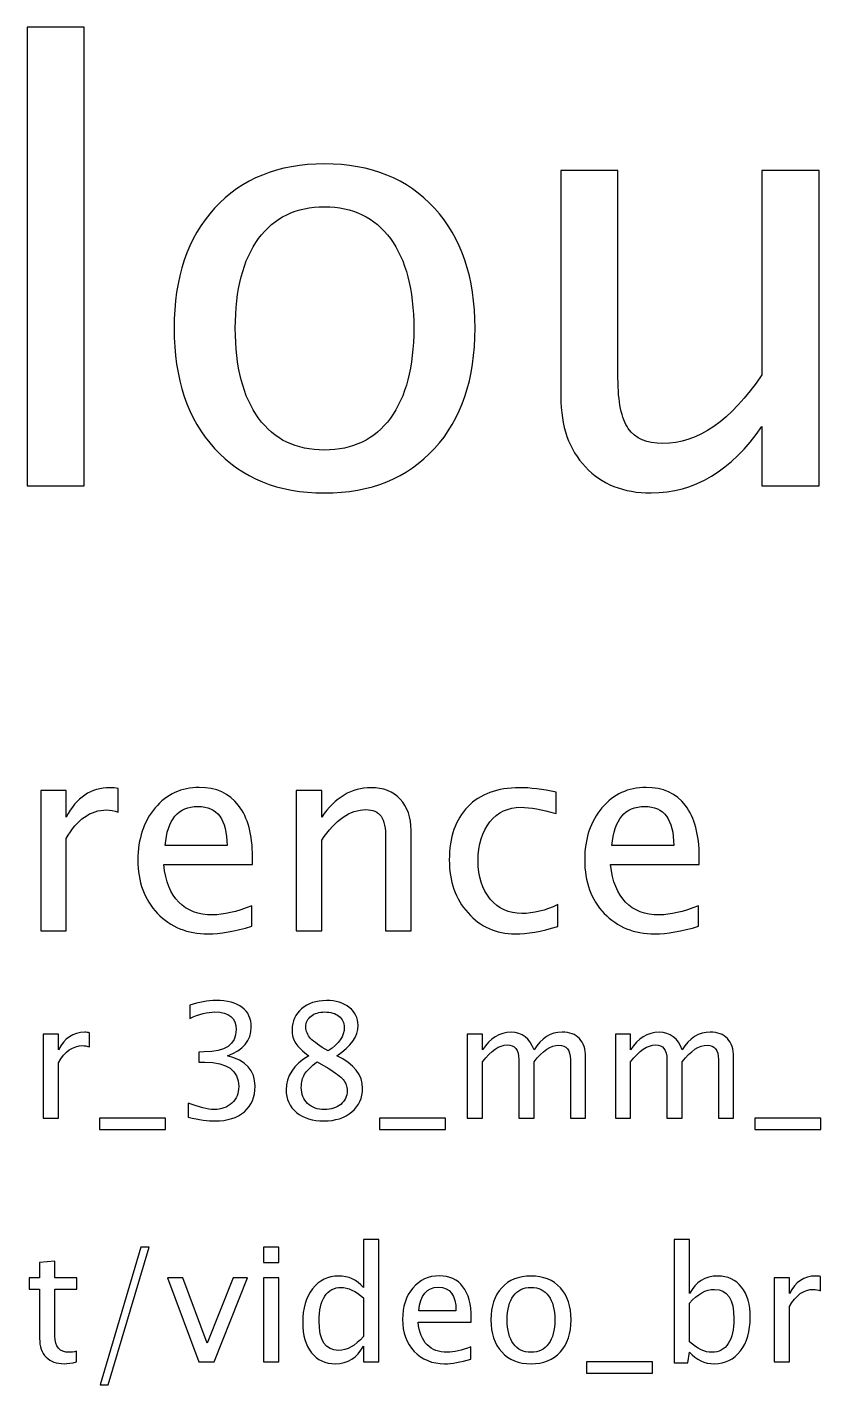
# Model space of a CAD drawing. Header units: centimetres. Extents: x -73 to 73, y -61 to 74.
# Drawn here: x -31.94 to -25.59, y 63.53 to 74.4 of the extents above; entities that cross this region are included whole.
import ezdxf

# ---------------------------------------------------------------- set-up
doc = ezdxf.new("R2010")
doc.units = ezdxf.units.CM
doc.header["$MEASUREMENT"] = 0
doc.layers.add('Layer 1', color=7, linetype='Continuous')

msp = doc.modelspace()

# ---------------------------------------------------------------- linework, layer by layer
at = {"layer": 'Layer 1'}
for points, knots in [([(-31.94373, 70.73294), (-31.94373, 70.73294), (-31.94373, 74.40483), (-31.94373, 74.40483), (-31.94373, 74.40483), (-31.94373, 74.40483), (-31.48653, 74.40483), (-31.48653, 74.40483), (-31.48653, 74.40483), (-31.48653, 74.40483), (-31.48653, 70.73294), (-31.48653, 70.73294), (-31.48653, 70.73294), (-31.48653, 70.73294), (-31.94373, 70.73294), (-31.94373, 70.73294)], [0, 0, 0, 0, 0.2, 0.2, 0.2, 0.2, 0.4, 0.4, 0.4, 0.4, 0.6, 0.6, 0.6, 0.6, 1, 1, 1, 1]), ([(-29.56248, 70.67579), (-29.93316, 70.67579), (-30.22685, 70.79406), (-30.44275, 71.0306), (-30.44275, 71.0306), (-30.65944, 71.26713), (-30.76739, 71.5886), (-30.76739, 71.99421), (-30.76739, 71.99421), (-30.76739, 72.39902), (-30.65944, 72.7197), (-30.44275, 72.95544), (-30.44275, 72.95544), (-30.22685, 73.19118), (-29.93316, 73.30945), (-29.56248, 73.30945), (-29.56248, 73.30945), (-29.1918, 73.30945), (-28.89811, 73.19118), (-28.68221, 72.95544), (-28.68221, 72.95544), (-28.46552, 72.7197), (-28.35757, 72.39902), (-28.35757, 71.99421), (-28.35757, 71.99421), (-28.35757, 71.5886), (-28.46552, 71.26713), (-28.68221, 71.0306), (-28.68221, 71.0306), (-28.89811, 70.79406), (-29.1918, 70.67579), (-29.56248, 70.67579)], [0, 0, 0, 0, 0.11111111, 0.11111111, 0.11111111, 0.11111111, 0.22222222, 0.22222222, 0.22222222, 0.22222222, 0.33333333, 0.33333333, 0.33333333, 0.33333333, 0.44444444, 0.44444444, 0.44444444, 0.44444444, 0.55555556, 0.55555556, 0.55555556, 0.55555556, 0.66666667, 0.66666667, 0.66666667, 0.66666667, 0.77777778, 0.77777778, 0.77777778, 0.77777778, 1, 1, 1, 1]), ([(-26.06046, 70.73294), (-26.06046, 70.73294), (-26.06046, 71.2076), (-26.06046, 71.2076), (-26.06046, 71.2076), (-26.30414, 70.8528), (-26.60021, 70.67579), (-26.94787, 70.67579), (-26.94787, 70.67579), (-27.16853, 70.67579), (-27.34395, 70.74485), (-27.47413, 70.88375), (-27.47413, 70.88375), (-27.6051, 71.02266), (-27.67018, 71.20919), (-27.67018, 71.44493), (-27.67018, 71.44493), (-27.67018, 71.44493), (-27.67018, 73.25707), (-27.67018, 73.25707), (-27.67018, 73.25707), (-27.67018, 73.25707), (-27.21298, 73.25707), (-27.21298, 73.25707), (-27.21298, 73.25707), (-27.21298, 73.25707), (-27.21298, 71.59416), (-27.21298, 71.59416), (-27.21298, 71.59416), (-27.21298, 71.40445), (-27.1852, 71.27031), (-27.13043, 71.19093), (-27.13043, 71.19093), (-27.07487, 71.11077), (-26.9828, 71.07108), (-26.85342, 71.07108), (-26.85342, 71.07108), (-26.57402, 71.07108), (-26.3089, 71.25443), (-26.06046, 71.62194), (-26.06046, 71.62194), (-26.06046, 71.62194), (-26.06046, 73.25707), (-26.06046, 73.25707), (-26.06046, 73.25707), (-26.06046, 73.25707), (-25.60326, 73.25707), (-25.60326, 73.25707), (-25.60326, 73.25707), (-25.60326, 73.25707), (-25.60326, 70.73294), (-25.60326, 70.73294), (-25.60326, 70.73294), (-25.60326, 70.73294), (-26.06046, 70.73294), (-26.06046, 70.73294)], [0, 0, 0, 0, 0.06666667, 0.06666667, 0.06666667, 0.06666667, 0.13333333, 0.13333333, 0.13333333, 0.13333333, 0.2, 0.2, 0.2, 0.2, 0.26666667, 0.26666667, 0.26666667, 0.26666667, 0.33333333, 0.33333333, 0.33333333, 0.33333333, 0.4, 0.4, 0.4, 0.4, 0.46666667, 0.46666667, 0.46666667, 0.46666667, 0.53333333, 0.53333333, 0.53333333, 0.53333333, 0.6, 0.6, 0.6, 0.6, 0.66666667, 0.66666667, 0.66666667, 0.66666667, 0.73333333, 0.73333333, 0.73333333, 0.73333333, 0.8, 0.8, 0.8, 0.8, 0.86666667, 0.86666667, 0.86666667, 0.86666667, 1, 1, 1, 1]), ([(-29.56328, 71.01869), (-29.33706, 71.01869), (-29.16084, 71.10362), (-29.03543, 71.27428), (-29.03543, 71.27428), (-28.91081, 71.44414), (-28.84811, 71.68465), (-28.84811, 71.99421), (-28.84811, 71.99421), (-28.84811, 72.30298), (-28.91081, 72.54269), (-29.03543, 72.71255), (-29.03543, 72.71255), (-29.16084, 72.88162), (-29.33706, 72.96655), (-29.56328, 72.96655), (-29.56328, 72.96655), (-29.79029, 72.96655), (-29.9665, 72.88162), (-30.09033, 72.71255), (-30.09033, 72.71255), (-30.21494, 72.54269), (-30.27686, 72.30298), (-30.27686, 71.99421), (-30.27686, 71.99421), (-30.27686, 71.68465), (-30.21494, 71.44414), (-30.09033, 71.27428), (-30.09033, 71.27428), (-29.9665, 71.10362), (-29.79029, 71.01869), (-29.56328, 71.01869)], [0, 0, 0, 0, 0.11111111, 0.11111111, 0.11111111, 0.11111111, 0.22222222, 0.22222222, 0.22222222, 0.22222222, 0.33333333, 0.33333333, 0.33333333, 0.33333333, 0.44444444, 0.44444444, 0.44444444, 0.44444444, 0.55555556, 0.55555556, 0.55555556, 0.55555556, 0.66666667, 0.66666667, 0.66666667, 0.66666667, 0.77777778, 0.77777778, 0.77777778, 0.77777778, 1, 1, 1, 1]), ([(-31.83403, 67.17044), (-31.83403, 67.17044), (-31.83403, 68.29228), (-31.83403, 68.29228), (-31.83403, 68.29228), (-31.83403, 68.29228), (-31.63083, 68.29228), (-31.63083, 68.29228), (-31.63083, 68.29228), (-31.63083, 68.29228), (-31.63083, 68.08026), (-31.63083, 68.08026), (-31.63083, 68.08026), (-31.55004, 68.23724), (-31.43292, 68.31556), (-31.27911, 68.31556), (-31.27911, 68.31556), (-31.2583, 68.31556), (-31.23642, 68.31379), (-31.21385, 68.31027), (-31.21385, 68.31027), (-31.21385, 68.31027), (-31.21385, 68.12012), (-31.21385, 68.12012), (-31.21385, 68.12012), (-31.24912, 68.13176), (-31.28017, 68.13776), (-31.30698, 68.13776), (-31.30698, 68.13776), (-31.4361, 68.13776), (-31.54405, 68.06156), (-31.63083, 67.90881), (-31.63083, 67.90881), (-31.63083, 67.90881), (-31.63083, 67.17044), (-31.63083, 67.17044), (-31.63083, 67.17044), (-31.63083, 67.17044), (-31.83403, 67.17044), (-31.83403, 67.17044)], [0, 0, 0, 0, 0.09090909, 0.09090909, 0.09090909, 0.09090909, 0.18181818, 0.18181818, 0.18181818, 0.18181818, 0.27272727, 0.27272727, 0.27272727, 0.27272727, 0.36363636, 0.36363636, 0.36363636, 0.36363636, 0.45454545, 0.45454545, 0.45454545, 0.45454545, 0.54545455, 0.54545455, 0.54545455, 0.54545455, 0.63636364, 0.63636364, 0.63636364, 0.63636364, 0.72727273, 0.72727273, 0.72727273, 0.72727273, 0.81818182, 0.81818182, 0.81818182, 0.81818182, 1, 1, 1, 1]), ([(-30.14458, 67.20642), (-30.2811, 67.1655), (-30.39787, 67.14504), (-30.49524, 67.14504), (-30.49524, 67.14504), (-30.6614, 67.14504), (-30.79651, 67.20007), (-30.90058, 67.30979), (-30.90058, 67.30979), (-31.00465, 67.4195), (-31.05686, 67.56167), (-31.05686, 67.73665), (-31.05686, 67.73665), (-31.05686, 67.90634), (-31.011, 68.04568), (-30.91892, 68.15469), (-30.91892, 68.15469), (-30.82685, 68.26335), (-30.70902, 68.31768), (-30.56544, 68.31768), (-30.56544, 68.31768), (-30.42962, 68.31768), (-30.32449, 68.26934), (-30.25041, 68.17268), (-30.25041, 68.17268), (-30.17633, 68.07602), (-30.13928, 67.93914), (-30.13928, 67.7617), (-30.13928, 67.7617), (-30.13928, 67.7617), (-30.14034, 67.69961), (-30.14034, 67.69961), (-30.14034, 67.69961), (-30.14034, 67.69961), (-30.84943, 67.69961), (-30.84943, 67.69961), (-30.84943, 67.69961), (-30.81979, 67.4315), (-30.68891, 67.29744), (-30.45714, 67.29744), (-30.45714, 67.29744), (-30.37212, 67.29744), (-30.26805, 67.32143), (-30.14458, 67.36941), (-30.14458, 67.36941), (-30.14458, 67.36941), (-30.14458, 67.20642), (-30.14458, 67.20642)], [0, 0, 0, 0, 0.07692308, 0.07692308, 0.07692308, 0.07692308, 0.15384615, 0.15384615, 0.15384615, 0.15384615, 0.23076923, 0.23076923, 0.23076923, 0.23076923, 0.30769231, 0.30769231, 0.30769231, 0.30769231, 0.38461538, 0.38461538, 0.38461538, 0.38461538, 0.46153846, 0.46153846, 0.46153846, 0.46153846, 0.53846154, 0.53846154, 0.53846154, 0.53846154, 0.61538462, 0.61538462, 0.61538462, 0.61538462, 0.69230769, 0.69230769, 0.69230769, 0.69230769, 0.76923077, 0.76923077, 0.76923077, 0.76923077, 0.84615385, 0.84615385, 0.84615385, 0.84615385, 1, 1, 1, 1]), ([(-29.78862, 67.17044), (-29.78862, 67.17044), (-29.78862, 68.29228), (-29.78862, 68.29228), (-29.78862, 68.29228), (-29.78862, 68.29228), (-29.58542, 68.29228), (-29.58542, 68.29228), (-29.58542, 68.29228), (-29.58542, 68.29228), (-29.58542, 68.08026), (-29.58542, 68.08026), (-29.58542, 68.08026), (-29.47782, 68.23724), (-29.34588, 68.31556), (-29.18995, 68.31556), (-29.18995, 68.31556), (-29.09188, 68.31556), (-29.01392, 68.28487), (-28.95642, 68.22313), (-28.95642, 68.22313), (-28.89891, 68.16175), (-28.86998, 68.07884), (-28.86998, 67.97513), (-28.86998, 67.97513), (-28.86998, 67.97513), (-28.86998, 67.17044), (-28.86998, 67.17044), (-28.86998, 67.17044), (-28.86998, 67.17044), (-29.07319, 67.17044), (-29.07319, 67.17044), (-29.07319, 67.17044), (-29.07319, 67.17044), (-29.07319, 67.90881), (-29.07319, 67.90881), (-29.07319, 67.90881), (-29.07319, 67.99206), (-29.08553, 68.05133), (-29.10987, 68.08661), (-29.10987, 68.08661), (-29.13457, 68.12224), (-29.17514, 68.13987), (-29.23194, 68.13987), (-29.23194, 68.13987), (-29.35682, 68.13987), (-29.47465, 68.05838), (-29.58542, 67.8954), (-29.58542, 67.8954), (-29.58542, 67.8954), (-29.58542, 67.17044), (-29.58542, 67.17044), (-29.58542, 67.17044), (-29.58542, 67.17044), (-29.78862, 67.17044), (-29.78862, 67.17044)], [0, 0, 0, 0, 0.06666667, 0.06666667, 0.06666667, 0.06666667, 0.13333333, 0.13333333, 0.13333333, 0.13333333, 0.2, 0.2, 0.2, 0.2, 0.26666667, 0.26666667, 0.26666667, 0.26666667, 0.33333333, 0.33333333, 0.33333333, 0.33333333, 0.4, 0.4, 0.4, 0.4, 0.46666667, 0.46666667, 0.46666667, 0.46666667, 0.53333333, 0.53333333, 0.53333333, 0.53333333, 0.6, 0.6, 0.6, 0.6, 0.66666667, 0.66666667, 0.66666667, 0.66666667, 0.73333333, 0.73333333, 0.73333333, 0.73333333, 0.8, 0.8, 0.8, 0.8, 0.86666667, 0.86666667, 0.86666667, 0.86666667, 1, 1, 1, 1]), ([(-27.69594, 67.20431), (-27.82752, 67.1648), (-27.94112, 67.14504), (-28.03672, 67.14504), (-28.03672, 67.14504), (-28.18841, 67.14504), (-28.314, 67.20113), (-28.41384, 67.31296), (-28.41384, 67.31296), (-28.51368, 67.42515), (-28.56377, 67.56661), (-28.56377, 67.737), (-28.56377, 67.737), (-28.56377, 67.91904), (-28.51438, 68.06121), (-28.4156, 68.16281), (-28.4156, 68.16281), (-28.31682, 68.26476), (-28.17889, 68.31556), (-28.00179, 68.31556), (-28.00179, 68.31556), (-27.91466, 68.31556), (-27.81659, 68.30356), (-27.70864, 68.27958), (-27.70864, 68.27958), (-27.70864, 68.27958), (-27.70864, 68.10812), (-27.70864, 68.10812), (-27.70864, 68.10812), (-27.82329, 68.14199), (-27.91677, 68.15892), (-27.98874, 68.15892), (-27.98874, 68.15892), (-28.09316, 68.15892), (-28.17677, 68.11977), (-28.23921, 68.0418), (-28.23921, 68.0418), (-28.30166, 67.96384), (-28.33305, 67.85977), (-28.33305, 67.72995), (-28.33305, 67.72995), (-28.33305, 67.604), (-28.3006, 67.5024), (-28.23604, 67.42444), (-28.23604, 67.42444), (-28.17148, 67.34683), (-28.08717, 67.30802), (-27.98239, 67.30802), (-27.98239, 67.30802), (-27.88961, 67.30802), (-27.79436, 67.33201), (-27.69594, 67.37999), (-27.69594, 67.37999), (-27.69594, 67.37999), (-27.69594, 67.20431), (-27.69594, 67.20431)], [0, 0, 0, 0, 0.06666667, 0.06666667, 0.06666667, 0.06666667, 0.13333333, 0.13333333, 0.13333333, 0.13333333, 0.2, 0.2, 0.2, 0.2, 0.26666667, 0.26666667, 0.26666667, 0.26666667, 0.33333333, 0.33333333, 0.33333333, 0.33333333, 0.4, 0.4, 0.4, 0.4, 0.46666667, 0.46666667, 0.46666667, 0.46666667, 0.53333333, 0.53333333, 0.53333333, 0.53333333, 0.6, 0.6, 0.6, 0.6, 0.66666667, 0.66666667, 0.66666667, 0.66666667, 0.73333333, 0.73333333, 0.73333333, 0.73333333, 0.8, 0.8, 0.8, 0.8, 0.86666667, 0.86666667, 0.86666667, 0.86666667, 1, 1, 1, 1]), ([(-26.5674, 67.20642), (-26.70392, 67.1655), (-26.82069, 67.14504), (-26.91806, 67.14504), (-26.91806, 67.14504), (-27.08422, 67.14504), (-27.21933, 67.20007), (-27.3234, 67.30979), (-27.3234, 67.30979), (-27.42747, 67.4195), (-27.47968, 67.56167), (-27.47968, 67.73665), (-27.47968, 67.73665), (-27.47968, 67.90634), (-27.43382, 68.04568), (-27.34174, 68.15469), (-27.34174, 68.15469), (-27.24967, 68.26335), (-27.13184, 68.31768), (-26.98826, 68.31768), (-26.98826, 68.31768), (-26.85244, 68.31768), (-26.74731, 68.26934), (-26.67323, 68.17268), (-26.67323, 68.17268), (-26.59915, 68.07602), (-26.5621, 67.93914), (-26.5621, 67.7617), (-26.5621, 67.7617), (-26.5621, 67.7617), (-26.56316, 67.69961), (-26.56316, 67.69961), (-26.56316, 67.69961), (-26.56316, 67.69961), (-27.27225, 67.69961), (-27.27225, 67.69961), (-27.27225, 67.69961), (-27.24261, 67.4315), (-27.11173, 67.29744), (-26.87996, 67.29744), (-26.87996, 67.29744), (-26.79494, 67.29744), (-26.69087, 67.32143), (-26.5674, 67.36941), (-26.5674, 67.36941), (-26.5674, 67.36941), (-26.5674, 67.20642), (-26.5674, 67.20642)], [0, 0, 0, 0, 0.07692308, 0.07692308, 0.07692308, 0.07692308, 0.15384615, 0.15384615, 0.15384615, 0.15384615, 0.23076923, 0.23076923, 0.23076923, 0.23076923, 0.30769231, 0.30769231, 0.30769231, 0.30769231, 0.38461538, 0.38461538, 0.38461538, 0.38461538, 0.46153846, 0.46153846, 0.46153846, 0.46153846, 0.53846154, 0.53846154, 0.53846154, 0.53846154, 0.61538462, 0.61538462, 0.61538462, 0.61538462, 0.69230769, 0.69230769, 0.69230769, 0.69230769, 0.76923077, 0.76923077, 0.76923077, 0.76923077, 0.84615385, 0.84615385, 0.84615385, 0.84615385, 1, 1, 1, 1]), ([(-30.83884, 67.85201), (-30.83884, 67.85201), (-30.34354, 67.85201), (-30.34354, 67.85201), (-30.34354, 67.85201), (-30.34354, 68.06085), (-30.42151, 68.16527), (-30.57708, 68.16527), (-30.57708, 68.16527), (-30.73371, 68.16527), (-30.82085, 68.06085), (-30.83884, 67.85201)], [0, 0, 0, 0, 0.25, 0.25, 0.25, 0.25, 0.5, 0.5, 0.5, 0.5, 1, 1, 1, 1]), ([(-27.26166, 67.85201), (-27.26166, 67.85201), (-26.76636, 67.85201), (-26.76636, 67.85201), (-26.76636, 67.85201), (-26.76636, 68.06085), (-26.84433, 68.16527), (-26.9999, 68.16527), (-26.9999, 68.16527), (-27.15653, 68.16527), (-27.24367, 68.06085), (-27.26166, 67.85201)], [0, 0, 0, 0, 0.25, 0.25, 0.25, 0.25, 0.5, 0.5, 0.5, 0.5, 1, 1, 1, 1]), ([(-30.65345, 65.67679), (-30.65345, 65.67679), (-30.65345, 65.79109), (-30.65345, 65.79109), (-30.65345, 65.79109), (-30.56624, 65.75638), (-30.49787, 65.73902), (-30.44771, 65.73902), (-30.44771, 65.73902), (-30.38865, 65.73902), (-30.34103, 65.75595), (-30.30441, 65.79003), (-30.30441, 65.79003), (-30.26779, 65.82411), (-30.24959, 65.86856), (-30.24959, 65.92317), (-30.24959, 65.92317), (-30.24959, 66.05271), (-30.33976, 66.11748), (-30.5201, 66.11748), (-30.5201, 66.11748), (-30.5201, 66.11748), (-30.56836, 66.11748), (-30.56836, 66.11748), (-30.56836, 66.11748), (-30.56836, 66.11748), (-30.56836, 66.1994), (-30.56836, 66.1994), (-30.56836, 66.1994), (-30.56836, 66.1994), (-30.5256, 66.20003), (-30.5256, 66.20003), (-30.5256, 66.20003), (-30.35606, 66.20003), (-30.27118, 66.25972), (-30.27118, 66.37931), (-30.27118, 66.37931), (-30.27118, 66.47308), (-30.32748, 66.52007), (-30.43988, 66.52007), (-30.43988, 66.52007), (-30.5002, 66.52007), (-30.56709, 66.50271), (-30.64075, 66.468), (-30.64075, 66.468), (-30.64075, 66.468), (-30.64075, 66.57468), (-30.64075, 66.57468), (-30.64075, 66.57468), (-30.56857, 66.59923), (-30.49893, 66.61151), (-30.43205, 66.61151), (-30.43205, 66.61151), (-30.34103, 66.61151), (-30.27097, 66.59331), (-30.22228, 66.5569), (-30.22228, 66.5569), (-30.1736, 66.52071), (-30.14926, 66.468), (-30.14926, 66.399), (-30.14926, 66.399), (-30.14926, 66.29126), (-30.21297, 66.21442), (-30.34061, 66.1687), (-30.34061, 66.1687), (-30.19265, 66.1342), (-30.11878, 66.05313), (-30.11878, 65.92508), (-30.11878, 65.92508), (-30.11878, 65.83872), (-30.14735, 65.77077), (-30.20429, 65.72145), (-30.20429, 65.72145), (-30.26123, 65.67213), (-30.33955, 65.64758), (-30.43903, 65.64758), (-30.43903, 65.64758), (-30.49576, 65.64758), (-30.56709, 65.65732), (-30.65345, 65.67679)], [0, 0, 0, 0, 0.04761905, 0.04761905, 0.04761905, 0.04761905, 0.0952381, 0.0952381, 0.0952381, 0.0952381, 0.14285714, 0.14285714, 0.14285714, 0.14285714, 0.19047619, 0.19047619, 0.19047619, 0.19047619, 0.23809524, 0.23809524, 0.23809524, 0.23809524, 0.28571429, 0.28571429, 0.28571429, 0.28571429, 0.33333333, 0.33333333, 0.33333333, 0.33333333, 0.38095238, 0.38095238, 0.38095238, 0.38095238, 0.42857143, 0.42857143, 0.42857143, 0.42857143, 0.47619048, 0.47619048, 0.47619048, 0.47619048, 0.52380952, 0.52380952, 0.52380952, 0.52380952, 0.57142857, 0.57142857, 0.57142857, 0.57142857, 0.61904762, 0.61904762, 0.61904762, 0.61904762, 0.66666667, 0.66666667, 0.66666667, 0.66666667, 0.71428571, 0.71428571, 0.71428571, 0.71428571, 0.76190476, 0.76190476, 0.76190476, 0.76190476, 0.80952381, 0.80952381, 0.80952381, 0.80952381, 0.85714286, 0.85714286, 0.85714286, 0.85714286, 0.9047619, 0.9047619, 0.9047619, 0.9047619, 1, 1, 1, 1]), ([(-29.68783, 66.17019), (-29.73821, 66.20532), (-29.77334, 66.23792), (-29.79303, 66.26819), (-29.79303, 66.26819), (-29.81271, 66.29824), (-29.82245, 66.33465), (-29.82245, 66.3772), (-29.82245, 66.3772), (-29.82245, 66.44662), (-29.79705, 66.50314), (-29.74646, 66.54653), (-29.74646, 66.54653), (-29.69566, 66.58992), (-29.62941, 66.61151), (-29.54771, 66.61151), (-29.54771, 66.61151), (-29.47235, 66.61151), (-29.41118, 66.5931), (-29.3644, 66.55627), (-29.3644, 66.55627), (-29.31762, 66.51965), (-29.29413, 66.47181), (-29.29413, 66.41318), (-29.29413, 66.41318), (-29.29413, 66.32428), (-29.35107, 66.24321), (-29.46473, 66.17019), (-29.46473, 66.17019), (-29.32651, 66.10245), (-29.2573, 66.01503), (-29.2573, 65.90793), (-29.2573, 65.90793), (-29.2573, 65.83152), (-29.2863, 65.76908), (-29.34408, 65.72039), (-29.34408, 65.72039), (-29.40187, 65.67192), (-29.47616, 65.64758), (-29.56718, 65.64758), (-29.56718, 65.64758), (-29.65798, 65.64758), (-29.73122, 65.67044), (-29.7871, 65.71616), (-29.7871, 65.71616), (-29.84277, 65.76167), (-29.87071, 65.82178), (-29.87071, 65.89608), (-29.87071, 65.89608), (-29.87071, 66.00614), (-29.80975, 66.09737), (-29.68783, 66.17019)], [0, 0, 0, 0, 0.07142857, 0.07142857, 0.07142857, 0.07142857, 0.14285714, 0.14285714, 0.14285714, 0.14285714, 0.21428571, 0.21428571, 0.21428571, 0.21428571, 0.28571429, 0.28571429, 0.28571429, 0.28571429, 0.35714286, 0.35714286, 0.35714286, 0.35714286, 0.42857143, 0.42857143, 0.42857143, 0.42857143, 0.5, 0.5, 0.5, 0.5, 0.57142857, 0.57142857, 0.57142857, 0.57142857, 0.64285714, 0.64285714, 0.64285714, 0.64285714, 0.71428571, 0.71428571, 0.71428571, 0.71428571, 0.78571429, 0.78571429, 0.78571429, 0.78571429, 0.85714286, 0.85714286, 0.85714286, 0.85714286, 1, 1, 1, 1]), ([(-29.53289, 66.2085), (-29.44738, 66.26501), (-29.40462, 66.32767), (-29.40462, 66.39688), (-29.40462, 66.39688), (-29.40462, 66.43392), (-29.41901, 66.46356), (-29.44759, 66.4862), (-29.44759, 66.4862), (-29.47637, 66.50885), (-29.51384, 66.52007), (-29.56019, 66.52007), (-29.56019, 66.52007), (-29.60507, 66.52007), (-29.64169, 66.50906), (-29.66984, 66.48684), (-29.66984, 66.48684), (-29.69799, 66.46461), (-29.71196, 66.43604), (-29.71196, 66.40069), (-29.71196, 66.40069), (-29.71196, 66.3664), (-29.69926, 66.3355), (-29.67386, 66.30798), (-29.67386, 66.30798), (-29.64846, 66.28068), (-29.60147, 66.24744), (-29.53289, 66.2085)], [0, 0, 0, 0, 0.125, 0.125, 0.125, 0.125, 0.25, 0.25, 0.25, 0.25, 0.375, 0.375, 0.375, 0.375, 0.5, 0.5, 0.5, 0.5, 0.625, 0.625, 0.625, 0.625, 0.75, 0.75, 0.75, 0.75, 1, 1, 1, 1]), ([(-31.81571, 65.67044), (-31.81571, 65.67044), (-31.81571, 66.34354), (-31.81571, 66.34354), (-31.81571, 66.34354), (-31.81571, 66.34354), (-31.69379, 66.34354), (-31.69379, 66.34354), (-31.69379, 66.34354), (-31.69379, 66.34354), (-31.69379, 66.21633), (-31.69379, 66.21633), (-31.69379, 66.21633), (-31.64532, 66.31052), (-31.57504, 66.35751), (-31.48276, 66.35751), (-31.48276, 66.35751), (-31.47027, 66.35751), (-31.45715, 66.35645), (-31.4436, 66.35434), (-31.4436, 66.35434), (-31.4436, 66.35434), (-31.4436, 66.24025), (-31.4436, 66.24025), (-31.4436, 66.24025), (-31.46477, 66.24723), (-31.48339, 66.25083), (-31.49948, 66.25083), (-31.49948, 66.25083), (-31.57695, 66.25083), (-31.64172, 66.20511), (-31.69379, 66.11346), (-31.69379, 66.11346), (-31.69379, 66.11346), (-31.69379, 65.67044), (-31.69379, 65.67044), (-31.69379, 65.67044), (-31.69379, 65.67044), (-31.81571, 65.67044), (-31.81571, 65.67044)], [0, 0, 0, 0, 0.09090909, 0.09090909, 0.09090909, 0.09090909, 0.18181818, 0.18181818, 0.18181818, 0.18181818, 0.27272727, 0.27272727, 0.27272727, 0.27272727, 0.36363636, 0.36363636, 0.36363636, 0.36363636, 0.45454545, 0.45454545, 0.45454545, 0.45454545, 0.54545455, 0.54545455, 0.54545455, 0.54545455, 0.63636364, 0.63636364, 0.63636364, 0.63636364, 0.72727273, 0.72727273, 0.72727273, 0.72727273, 0.81818182, 0.81818182, 0.81818182, 0.81818182, 1, 1, 1, 1]), ([(-28.41995, 65.67044), (-28.41995, 65.67044), (-28.41995, 66.34354), (-28.41995, 66.34354), (-28.41995, 66.34354), (-28.41995, 66.34354), (-28.29803, 66.34354), (-28.29803, 66.34354), (-28.29803, 66.34354), (-28.29803, 66.34354), (-28.29803, 66.21633), (-28.29803, 66.21633), (-28.29803, 66.21633), (-28.23855, 66.31052), (-28.16235, 66.35751), (-28.06901, 66.35751), (-28.06901, 66.35751), (-27.97905, 66.35751), (-27.91788, 66.31052), (-27.88528, 66.21633), (-27.88528, 66.21633), (-27.82749, 66.31137), (-27.75214, 66.35878), (-27.65964, 66.35878), (-27.65964, 66.35878), (-27.60059, 66.35878), (-27.55466, 66.34142), (-27.52185, 66.3065), (-27.52185, 66.3065), (-27.48904, 66.27157), (-27.47253, 66.22268), (-27.47253, 66.15981), (-27.47253, 66.15981), (-27.47253, 66.15981), (-27.47253, 65.67044), (-27.47253, 65.67044), (-27.47253, 65.67044), (-27.47253, 65.67044), (-27.59445, 65.67044), (-27.59445, 65.67044), (-27.59445, 65.67044), (-27.59445, 65.67044), (-27.59445, 66.13971), (-27.59445, 66.13971), (-27.59445, 66.13971), (-27.59445, 66.21633), (-27.62493, 66.25464), (-27.68589, 66.25464), (-27.68589, 66.25464), (-27.74918, 66.25464), (-27.81564, 66.20998), (-27.88528, 66.12044), (-27.88528, 66.12044), (-27.88528, 66.12044), (-27.88528, 65.67044), (-27.88528, 65.67044), (-27.88528, 65.67044), (-27.88528, 65.67044), (-28.0072, 65.67044), (-28.0072, 65.67044), (-28.0072, 65.67044), (-28.0072, 65.67044), (-28.0072, 66.14013), (-28.0072, 66.14013), (-28.0072, 66.14013), (-28.0072, 66.21739), (-28.0381, 66.25591), (-28.10012, 66.25591), (-28.10012, 66.25591), (-28.16172, 66.25591), (-28.22776, 66.21104), (-28.29803, 66.12108), (-28.29803, 66.12108), (-28.29803, 66.12108), (-28.29803, 65.67044), (-28.29803, 65.67044), (-28.29803, 65.67044), (-28.29803, 65.67044), (-28.41995, 65.67044), (-28.41995, 65.67044)], [0, 0, 0, 0, 0.04761905, 0.04761905, 0.04761905, 0.04761905, 0.0952381, 0.0952381, 0.0952381, 0.0952381, 0.14285714, 0.14285714, 0.14285714, 0.14285714, 0.19047619, 0.19047619, 0.19047619, 0.19047619, 0.23809524, 0.23809524, 0.23809524, 0.23809524, 0.28571429, 0.28571429, 0.28571429, 0.28571429, 0.33333333, 0.33333333, 0.33333333, 0.33333333, 0.38095238, 0.38095238, 0.38095238, 0.38095238, 0.42857143, 0.42857143, 0.42857143, 0.42857143, 0.47619048, 0.47619048, 0.47619048, 0.47619048, 0.52380952, 0.52380952, 0.52380952, 0.52380952, 0.57142857, 0.57142857, 0.57142857, 0.57142857, 0.61904762, 0.61904762, 0.61904762, 0.61904762, 0.66666667, 0.66666667, 0.66666667, 0.66666667, 0.71428571, 0.71428571, 0.71428571, 0.71428571, 0.76190476, 0.76190476, 0.76190476, 0.76190476, 0.80952381, 0.80952381, 0.80952381, 0.80952381, 0.85714286, 0.85714286, 0.85714286, 0.85714286, 0.9047619, 0.9047619, 0.9047619, 0.9047619, 1, 1, 1, 1]), ([(-27.23419, 65.67044), (-27.23419, 65.67044), (-27.23419, 66.34354), (-27.23419, 66.34354), (-27.23419, 66.34354), (-27.23419, 66.34354), (-27.11227, 66.34354), (-27.11227, 66.34354), (-27.11227, 66.34354), (-27.11227, 66.34354), (-27.11227, 66.21633), (-27.11227, 66.21633), (-27.11227, 66.21633), (-27.05279, 66.31052), (-26.97659, 66.35751), (-26.88325, 66.35751), (-26.88325, 66.35751), (-26.79329, 66.35751), (-26.73212, 66.31052), (-26.69952, 66.21633), (-26.69952, 66.21633), (-26.64173, 66.31137), (-26.56638, 66.35878), (-26.47388, 66.35878), (-26.47388, 66.35878), (-26.41483, 66.35878), (-26.3689, 66.34142), (-26.33609, 66.3065), (-26.33609, 66.3065), (-26.30328, 66.27157), (-26.28677, 66.22268), (-26.28677, 66.15981), (-26.28677, 66.15981), (-26.28677, 66.15981), (-26.28677, 65.67044), (-26.28677, 65.67044), (-26.28677, 65.67044), (-26.28677, 65.67044), (-26.40869, 65.67044), (-26.40869, 65.67044), (-26.40869, 65.67044), (-26.40869, 65.67044), (-26.40869, 66.13971), (-26.40869, 66.13971), (-26.40869, 66.13971), (-26.40869, 66.21633), (-26.43917, 66.25464), (-26.50013, 66.25464), (-26.50013, 66.25464), (-26.56342, 66.25464), (-26.62988, 66.20998), (-26.69952, 66.12044), (-26.69952, 66.12044), (-26.69952, 66.12044), (-26.69952, 65.67044), (-26.69952, 65.67044), (-26.69952, 65.67044), (-26.69952, 65.67044), (-26.82144, 65.67044), (-26.82144, 65.67044), (-26.82144, 65.67044), (-26.82144, 65.67044), (-26.82144, 66.14013), (-26.82144, 66.14013), (-26.82144, 66.14013), (-26.82144, 66.21739), (-26.85234, 66.25591), (-26.91436, 66.25591), (-26.91436, 66.25591), (-26.97596, 66.25591), (-27.042, 66.21104), (-27.11227, 66.12108), (-27.11227, 66.12108), (-27.11227, 66.12108), (-27.11227, 65.67044), (-27.11227, 65.67044), (-27.11227, 65.67044), (-27.11227, 65.67044), (-27.23419, 65.67044), (-27.23419, 65.67044)], [0, 0, 0, 0, 0.04761905, 0.04761905, 0.04761905, 0.04761905, 0.0952381, 0.0952381, 0.0952381, 0.0952381, 0.14285714, 0.14285714, 0.14285714, 0.14285714, 0.19047619, 0.19047619, 0.19047619, 0.19047619, 0.23809524, 0.23809524, 0.23809524, 0.23809524, 0.28571429, 0.28571429, 0.28571429, 0.28571429, 0.33333333, 0.33333333, 0.33333333, 0.33333333, 0.38095238, 0.38095238, 0.38095238, 0.38095238, 0.42857143, 0.42857143, 0.42857143, 0.42857143, 0.47619048, 0.47619048, 0.47619048, 0.47619048, 0.52380952, 0.52380952, 0.52380952, 0.52380952, 0.57142857, 0.57142857, 0.57142857, 0.57142857, 0.61904762, 0.61904762, 0.61904762, 0.61904762, 0.66666667, 0.66666667, 0.66666667, 0.66666667, 0.71428571, 0.71428571, 0.71428571, 0.71428571, 0.76190476, 0.76190476, 0.76190476, 0.76190476, 0.80952381, 0.80952381, 0.80952381, 0.80952381, 0.85714286, 0.85714286, 0.85714286, 0.85714286, 0.9047619, 0.9047619, 0.9047619, 0.9047619, 1, 1, 1, 1]), ([(-29.62137, 66.12066), (-29.6709, 66.08256), (-29.70455, 66.04932), (-29.72233, 66.02096), (-29.72233, 66.02096), (-29.7399, 65.9926), (-29.74879, 65.95746), (-29.74879, 65.91513), (-29.74879, 65.91513), (-29.74879, 65.86263), (-29.73186, 65.82009), (-29.69778, 65.7877), (-29.69778, 65.7877), (-29.6637, 65.75532), (-29.61904, 65.73902), (-29.56337, 65.73902), (-29.56337, 65.73902), (-29.50982, 65.73902), (-29.46621, 65.75278), (-29.43256, 65.78051), (-29.43256, 65.78051), (-29.39869, 65.80824), (-29.38176, 65.84422), (-29.38176, 65.88846), (-29.38176, 65.88846), (-29.38176, 65.92402), (-29.39213, 65.95429), (-29.41309, 65.97884), (-29.41309, 65.97884), (-29.43404, 66.00339), (-29.47447, 66.03345), (-29.53437, 66.06901), (-29.53437, 66.06901), (-29.53437, 66.06901), (-29.62137, 66.12066), (-29.62137, 66.12066)], [0, 0, 0, 0, 0.1, 0.1, 0.1, 0.1, 0.2, 0.2, 0.2, 0.2, 0.3, 0.3, 0.3, 0.3, 0.4, 0.4, 0.4, 0.4, 0.5, 0.5, 0.5, 0.5, 0.6, 0.6, 0.6, 0.6, 0.7, 0.7, 0.7, 0.7, 0.8, 0.8, 0.8, 0.8, 1, 1, 1, 1]), ([(-31.36465, 65.579), (-31.36465, 65.579), (-31.36465, 65.67044), (-31.36465, 65.67044), (-31.36465, 65.67044), (-31.36465, 65.67044), (-30.83633, 65.67044), (-30.83633, 65.67044), (-30.83633, 65.67044), (-30.83633, 65.67044), (-30.83633, 65.579), (-30.83633, 65.579), (-30.83633, 65.579), (-30.83633, 65.579), (-31.36465, 65.579), (-31.36465, 65.579)], [0, 0, 0, 0, 0.2, 0.2, 0.2, 0.2, 0.4, 0.4, 0.4, 0.4, 0.6, 0.6, 0.6, 0.6, 1, 1, 1, 1]), ([(-29.12353, 65.579), (-29.12353, 65.579), (-29.12353, 65.67044), (-29.12353, 65.67044), (-29.12353, 65.67044), (-29.12353, 65.67044), (-28.59521, 65.67044), (-28.59521, 65.67044), (-28.59521, 65.67044), (-28.59521, 65.67044), (-28.59521, 65.579), (-28.59521, 65.579), (-28.59521, 65.579), (-28.59521, 65.579), (-29.12353, 65.579), (-29.12353, 65.579)], [0, 0, 0, 0, 0.2, 0.2, 0.2, 0.2, 0.4, 0.4, 0.4, 0.4, 0.6, 0.6, 0.6, 0.6, 1, 1, 1, 1]), ([(-26.11701, 65.579), (-26.11701, 65.579), (-26.11701, 65.67044), (-26.11701, 65.67044), (-26.11701, 65.67044), (-26.11701, 65.67044), (-25.58869, 65.67044), (-25.58869, 65.67044), (-25.58869, 65.67044), (-25.58869, 65.67044), (-25.58869, 65.579), (-25.58869, 65.579), (-25.58869, 65.579), (-25.58869, 65.579), (-26.11701, 65.579), (-26.11701, 65.579)], [0, 0, 0, 0, 0.2, 0.2, 0.2, 0.2, 0.4, 0.4, 0.4, 0.4, 0.6, 0.6, 0.6, 0.6, 1, 1, 1, 1]), ([(-29.25104, 63.71887), (-29.25104, 63.71887), (-29.25104, 63.84524), (-29.25104, 63.84524), (-29.25104, 63.84524), (-29.30078, 63.75083), (-29.37571, 63.70363), (-29.47583, 63.70363), (-29.47583, 63.70363), (-29.55711, 63.70363), (-29.62103, 63.73305), (-29.6676, 63.79211), (-29.6676, 63.79211), (-29.71417, 63.85116), (-29.73745, 63.93181), (-29.73745, 64.03404), (-29.73745, 64.03404), (-29.73745, 64.1458), (-29.71099, 64.23576), (-29.65829, 64.30392), (-29.65829, 64.30392), (-29.60537, 64.37186), (-29.53594, 64.40594), (-29.44979, 64.40594), (-29.44979, 64.40594), (-29.37, 64.40594), (-29.30353, 64.37546), (-29.25104, 64.31429), (-29.25104, 64.31429), (-29.25104, 64.31429), (-29.25104, 64.69804), (-29.25104, 64.69804), (-29.25104, 64.69804), (-29.25104, 64.69804), (-29.12912, 64.69804), (-29.12912, 64.69804), (-29.12912, 64.69804), (-29.12912, 64.69804), (-29.12912, 63.71887), (-29.12912, 63.71887), (-29.12912, 63.71887), (-29.12912, 63.71887), (-29.25104, 63.71887), (-29.25104, 63.71887)], [0, 0, 0, 0, 0.08333333, 0.08333333, 0.08333333, 0.08333333, 0.16666667, 0.16666667, 0.16666667, 0.16666667, 0.25, 0.25, 0.25, 0.25, 0.33333333, 0.33333333, 0.33333333, 0.33333333, 0.41666667, 0.41666667, 0.41666667, 0.41666667, 0.5, 0.5, 0.5, 0.5, 0.58333333, 0.58333333, 0.58333333, 0.58333333, 0.66666667, 0.66666667, 0.66666667, 0.66666667, 0.75, 0.75, 0.75, 0.75, 0.83333333, 0.83333333, 0.83333333, 0.83333333, 1, 1, 1, 1]), ([(-26.76206, 63.71125), (-26.76206, 63.71125), (-26.76206, 64.69804), (-26.76206, 64.69804), (-26.76206, 64.69804), (-26.76206, 64.69804), (-26.64014, 64.69804), (-26.64014, 64.69804), (-26.64014, 64.69804), (-26.64014, 64.69804), (-26.64014, 64.26476), (-26.64014, 64.26476), (-26.64014, 64.26476), (-26.59019, 64.35895), (-26.51504, 64.40594), (-26.41493, 64.40594), (-26.41493, 64.40594), (-26.33386, 64.40594), (-26.27015, 64.37652), (-26.22358, 64.31746), (-26.22358, 64.31746), (-26.17701, 64.25841), (-26.15373, 64.17776), (-26.15373, 64.07553), (-26.15373, 64.07553), (-26.15373, 63.96419), (-26.18019, 63.87423), (-26.23289, 63.80608), (-26.23289, 63.80608), (-26.2856, 63.73771), (-26.35502, 63.70363), (-26.44096, 63.70363), (-26.44096, 63.70363), (-26.52076, 63.70363), (-26.58722, 63.73411), (-26.64014, 63.79528), (-26.64014, 63.79528), (-26.64014, 63.79528), (-26.65496, 63.71125), (-26.65496, 63.71125), (-26.65496, 63.71125), (-26.65496, 63.71125), (-26.76206, 63.71125), (-26.76206, 63.71125)], [0, 0, 0, 0, 0.08333333, 0.08333333, 0.08333333, 0.08333333, 0.16666667, 0.16666667, 0.16666667, 0.16666667, 0.25, 0.25, 0.25, 0.25, 0.33333333, 0.33333333, 0.33333333, 0.33333333, 0.41666667, 0.41666667, 0.41666667, 0.41666667, 0.5, 0.5, 0.5, 0.5, 0.58333333, 0.58333333, 0.58333333, 0.58333333, 0.66666667, 0.66666667, 0.66666667, 0.66666667, 0.75, 0.75, 0.75, 0.75, 0.83333333, 0.83333333, 0.83333333, 0.83333333, 1, 1, 1, 1]), ([(-31.35903, 63.53472), (-31.35903, 63.53472), (-31.03243, 64.63708), (-31.03243, 64.63708), (-31.03243, 64.63708), (-31.03243, 64.63708), (-30.96787, 64.63708), (-30.96787, 64.63708), (-30.96787, 64.63708), (-30.96787, 64.63708), (-31.29447, 63.53472), (-31.29447, 63.53472), (-31.29447, 63.53472), (-31.29447, 63.53472), (-31.35903, 63.53472), (-31.35903, 63.53472)], [0, 0, 0, 0, 0.2, 0.2, 0.2, 0.2, 0.4, 0.4, 0.4, 0.4, 0.6, 0.6, 0.6, 0.6, 1, 1, 1, 1]), ([(-30.05114, 64.51516), (-30.05114, 64.51516), (-30.05114, 64.63708), (-30.05114, 64.63708), (-30.05114, 64.63708), (-30.05114, 64.63708), (-29.92922, 64.63708), (-29.92922, 64.63708), (-29.92922, 64.63708), (-29.92922, 64.63708), (-29.92922, 64.51516), (-29.92922, 64.51516), (-29.92922, 64.51516), (-29.92922, 64.51516), (-30.05114, 64.51516), (-30.05114, 64.51516)], [0, 0, 0, 0, 0.2, 0.2, 0.2, 0.2, 0.4, 0.4, 0.4, 0.4, 0.6, 0.6, 0.6, 0.6, 1, 1, 1, 1]), ([(-31.54826, 63.71908), (-31.58594, 63.70871), (-31.61874, 63.70363), (-31.64647, 63.70363), (-31.64647, 63.70363), (-31.7087, 63.70363), (-31.75717, 63.72141), (-31.79189, 63.75697), (-31.79189, 63.75697), (-31.82681, 63.79253), (-31.84417, 63.84185), (-31.84417, 63.90514), (-31.84417, 63.90514), (-31.84417, 63.90514), (-31.84417, 64.30053), (-31.84417, 64.30053), (-31.84417, 64.30053), (-31.84417, 64.30053), (-31.92841, 64.30053), (-31.92841, 64.30053), (-31.92841, 64.30053), (-31.92841, 64.30053), (-31.92841, 64.39197), (-31.92841, 64.39197), (-31.92841, 64.39197), (-31.92841, 64.39197), (-31.84417, 64.39197), (-31.84417, 64.39197), (-31.84417, 64.39197), (-31.84417, 64.39197), (-31.84417, 64.51368), (-31.84417, 64.51368), (-31.84417, 64.51368), (-31.84417, 64.51368), (-31.72225, 64.52532), (-31.72225, 64.52532), (-31.72225, 64.52532), (-31.72225, 64.52532), (-31.72225, 64.39197), (-31.72225, 64.39197), (-31.72225, 64.39197), (-31.72225, 64.39197), (-31.54572, 64.39197), (-31.54572, 64.39197), (-31.54572, 64.39197), (-31.54572, 64.39197), (-31.54572, 64.30053), (-31.54572, 64.30053), (-31.54572, 64.30053), (-31.54572, 64.30053), (-31.72225, 64.30053), (-31.72225, 64.30053), (-31.72225, 64.30053), (-31.72225, 64.30053), (-31.72225, 63.92715), (-31.72225, 63.92715), (-31.72225, 63.92715), (-31.72225, 63.8391), (-31.68394, 63.79507), (-31.60753, 63.79507), (-31.60753, 63.79507), (-31.59123, 63.79507), (-31.57154, 63.79782), (-31.54826, 63.80311), (-31.54826, 63.80311), (-31.54826, 63.80311), (-31.54826, 63.71908), (-31.54826, 63.71908)], [0, 0, 0, 0, 0.05555556, 0.05555556, 0.05555556, 0.05555556, 0.11111111, 0.11111111, 0.11111111, 0.11111111, 0.16666667, 0.16666667, 0.16666667, 0.16666667, 0.22222222, 0.22222222, 0.22222222, 0.22222222, 0.27777778, 0.27777778, 0.27777778, 0.27777778, 0.33333333, 0.33333333, 0.33333333, 0.33333333, 0.38888889, 0.38888889, 0.38888889, 0.38888889, 0.44444444, 0.44444444, 0.44444444, 0.44444444, 0.5, 0.5, 0.5, 0.5, 0.55555556, 0.55555556, 0.55555556, 0.55555556, 0.61111111, 0.61111111, 0.61111111, 0.61111111, 0.66666667, 0.66666667, 0.66666667, 0.66666667, 0.72222222, 0.72222222, 0.72222222, 0.72222222, 0.77777778, 0.77777778, 0.77777778, 0.77777778, 0.83333333, 0.83333333, 0.83333333, 0.83333333, 0.88888889, 0.88888889, 0.88888889, 0.88888889, 1, 1, 1, 1]), ([(-30.56825, 63.71887), (-30.56825, 63.71887), (-30.81886, 64.39197), (-30.81886, 64.39197), (-30.81886, 64.39197), (-30.81886, 64.39197), (-30.69694, 64.39197), (-30.69694, 64.39197), (-30.69694, 64.39197), (-30.69694, 64.39197), (-30.50157, 63.86894), (-30.50157, 63.86894), (-30.50157, 63.86894), (-30.50157, 63.86894), (-30.29477, 64.39197), (-30.29477, 64.39197), (-30.29477, 64.39197), (-30.29477, 64.39197), (-30.18005, 64.39197), (-30.18005, 64.39197), (-30.18005, 64.39197), (-30.18005, 64.39197), (-30.44611, 63.71887), (-30.44611, 63.71887), (-30.44611, 63.71887), (-30.44611, 63.71887), (-30.56825, 63.71887), (-30.56825, 63.71887)], [0, 0, 0, 0, 0.125, 0.125, 0.125, 0.125, 0.25, 0.25, 0.25, 0.25, 0.375, 0.375, 0.375, 0.375, 0.5, 0.5, 0.5, 0.5, 0.625, 0.625, 0.625, 0.625, 0.75, 0.75, 0.75, 0.75, 1, 1, 1, 1]), ([(-30.05114, 63.71887), (-30.05114, 63.71887), (-30.05114, 64.39197), (-30.05114, 64.39197), (-30.05114, 64.39197), (-30.05114, 64.39197), (-29.92922, 64.39197), (-29.92922, 64.39197), (-29.92922, 64.39197), (-29.92922, 64.39197), (-29.92922, 63.71887), (-29.92922, 63.71887), (-29.92922, 63.71887), (-29.92922, 63.71887), (-30.05114, 63.71887), (-30.05114, 63.71887)], [0, 0, 0, 0, 0.2, 0.2, 0.2, 0.2, 0.4, 0.4, 0.4, 0.4, 0.6, 0.6, 0.6, 0.6, 1, 1, 1, 1]), ([(-28.39083, 63.74046), (-28.47274, 63.71591), (-28.54281, 63.70363), (-28.60123, 63.70363), (-28.60123, 63.70363), (-28.70092, 63.70363), (-28.78199, 63.73665), (-28.84443, 63.80248), (-28.84443, 63.80248), (-28.90687, 63.86831), (-28.9382, 63.95361), (-28.9382, 64.0586), (-28.9382, 64.0586), (-28.9382, 64.16041), (-28.91068, 64.24402), (-28.85544, 64.30942), (-28.85544, 64.30942), (-28.80019, 64.37461), (-28.7295, 64.40721), (-28.64335, 64.40721), (-28.64335, 64.40721), (-28.56186, 64.40721), (-28.49878, 64.37821), (-28.45433, 64.32022), (-28.45433, 64.32022), (-28.40988, 64.26222), (-28.38765, 64.18009), (-28.38765, 64.07362), (-28.38765, 64.07362), (-28.38765, 64.07362), (-28.38829, 64.03637), (-28.38829, 64.03637), (-28.38829, 64.03637), (-28.38829, 64.03637), (-28.81374, 64.03637), (-28.81374, 64.03637), (-28.81374, 64.03637), (-28.79596, 63.8755), (-28.71743, 63.79507), (-28.57837, 63.79507), (-28.57837, 63.79507), (-28.52735, 63.79507), (-28.46491, 63.80946), (-28.39083, 63.83825), (-28.39083, 63.83825), (-28.39083, 63.83825), (-28.39083, 63.74046), (-28.39083, 63.74046)], [0, 0, 0, 0, 0.07692308, 0.07692308, 0.07692308, 0.07692308, 0.15384615, 0.15384615, 0.15384615, 0.15384615, 0.23076923, 0.23076923, 0.23076923, 0.23076923, 0.30769231, 0.30769231, 0.30769231, 0.30769231, 0.38461538, 0.38461538, 0.38461538, 0.38461538, 0.46153846, 0.46153846, 0.46153846, 0.46153846, 0.53846154, 0.53846154, 0.53846154, 0.53846154, 0.61538462, 0.61538462, 0.61538462, 0.61538462, 0.69230769, 0.69230769, 0.69230769, 0.69230769, 0.76923077, 0.76923077, 0.76923077, 0.76923077, 0.84615385, 0.84615385, 0.84615385, 0.84615385, 1, 1, 1, 1]), ([(-27.90929, 63.70363), (-28.00814, 63.70363), (-28.08645, 63.73517), (-28.14403, 63.79825), (-28.14403, 63.79825), (-28.20181, 63.86132), (-28.2306, 63.94705), (-28.2306, 64.05521), (-28.2306, 64.05521), (-28.2306, 64.16316), (-28.20181, 64.24867), (-28.14403, 64.31154), (-28.14403, 64.31154), (-28.08645, 64.3744), (-28.00814, 64.40594), (-27.90929, 64.40594), (-27.90929, 64.40594), (-27.81044, 64.40594), (-27.73212, 64.3744), (-27.67455, 64.31154), (-27.67455, 64.31154), (-27.61677, 64.24867), (-27.58798, 64.16316), (-27.58798, 64.05521), (-27.58798, 64.05521), (-27.58798, 63.94705), (-27.61677, 63.86132), (-27.67455, 63.79825), (-27.67455, 63.79825), (-27.73212, 63.73517), (-27.81044, 63.70363), (-27.90929, 63.70363)], [0, 0, 0, 0, 0.11111111, 0.11111111, 0.11111111, 0.11111111, 0.22222222, 0.22222222, 0.22222222, 0.22222222, 0.33333333, 0.33333333, 0.33333333, 0.33333333, 0.44444444, 0.44444444, 0.44444444, 0.44444444, 0.55555556, 0.55555556, 0.55555556, 0.55555556, 0.66666667, 0.66666667, 0.66666667, 0.66666667, 0.77777778, 0.77777778, 0.77777778, 0.77777778, 1, 1, 1, 1]), ([(-25.96281, 63.71887), (-25.96281, 63.71887), (-25.96281, 64.39197), (-25.96281, 64.39197), (-25.96281, 64.39197), (-25.96281, 64.39197), (-25.84089, 64.39197), (-25.84089, 64.39197), (-25.84089, 64.39197), (-25.84089, 64.39197), (-25.84089, 64.26476), (-25.84089, 64.26476), (-25.84089, 64.26476), (-25.79242, 64.35895), (-25.72214, 64.40594), (-25.62986, 64.40594), (-25.62986, 64.40594), (-25.61737, 64.40594), (-25.60425, 64.40488), (-25.5907, 64.40277), (-25.5907, 64.40277), (-25.5907, 64.40277), (-25.5907, 64.28868), (-25.5907, 64.28868), (-25.5907, 64.28868), (-25.61187, 64.29566), (-25.63049, 64.29926), (-25.64658, 64.29926), (-25.64658, 64.29926), (-25.72405, 64.29926), (-25.78882, 64.25354), (-25.84089, 64.16189), (-25.84089, 64.16189), (-25.84089, 64.16189), (-25.84089, 63.71887), (-25.84089, 63.71887), (-25.84089, 63.71887), (-25.84089, 63.71887), (-25.96281, 63.71887), (-25.96281, 63.71887)], [0, 0, 0, 0, 0.09090909, 0.09090909, 0.09090909, 0.09090909, 0.18181818, 0.18181818, 0.18181818, 0.18181818, 0.27272727, 0.27272727, 0.27272727, 0.27272727, 0.36363636, 0.36363636, 0.36363636, 0.36363636, 0.45454545, 0.45454545, 0.45454545, 0.45454545, 0.54545455, 0.54545455, 0.54545455, 0.54545455, 0.63636364, 0.63636364, 0.63636364, 0.63636364, 0.72727273, 0.72727273, 0.72727273, 0.72727273, 0.81818182, 0.81818182, 0.81818182, 0.81818182, 1, 1, 1, 1]), ([(-29.25104, 64.23089), (-29.31433, 64.28656), (-29.37423, 64.3145), (-29.43096, 64.3145), (-29.43096, 64.3145), (-29.48684, 64.3145), (-29.53002, 64.29122), (-29.56071, 64.24444), (-29.56071, 64.24444), (-29.5914, 64.19787), (-29.60664, 64.13183), (-29.60664, 64.04632), (-29.60664, 64.04632), (-29.60664, 63.88905), (-29.55457, 63.81031), (-29.45022, 63.81031), (-29.45022, 63.81031), (-29.38248, 63.81031), (-29.31602, 63.84735), (-29.25104, 63.92122), (-29.25104, 63.92122), (-29.25104, 63.92122), (-29.25104, 64.23089), (-29.25104, 64.23089)], [0, 0, 0, 0, 0.14285714, 0.14285714, 0.14285714, 0.14285714, 0.28571429, 0.28571429, 0.28571429, 0.28571429, 0.42857143, 0.42857143, 0.42857143, 0.42857143, 0.57142857, 0.57142857, 0.57142857, 0.57142857, 0.71428571, 0.71428571, 0.71428571, 0.71428571, 1, 1, 1, 1]), ([(-28.80739, 64.12781), (-28.80739, 64.12781), (-28.51021, 64.12781), (-28.51021, 64.12781), (-28.51021, 64.12781), (-28.51021, 64.25312), (-28.55699, 64.31577), (-28.65033, 64.31577), (-28.65033, 64.31577), (-28.74431, 64.31577), (-28.79659, 64.25312), (-28.80739, 64.12781)], [0, 0, 0, 0, 0.25, 0.25, 0.25, 0.25, 0.5, 0.5, 0.5, 0.5, 1, 1, 1, 1]), ([(-27.9095, 63.79507), (-27.84918, 63.79507), (-27.80219, 63.81772), (-27.76874, 63.86323), (-27.76874, 63.86323), (-27.73551, 63.90852), (-27.71879, 63.97266), (-27.71879, 64.05521), (-27.71879, 64.05521), (-27.71879, 64.13755), (-27.73551, 64.20147), (-27.76874, 64.24677), (-27.76874, 64.24677), (-27.80219, 64.29185), (-27.84918, 64.3145), (-27.9095, 64.3145), (-27.9095, 64.3145), (-27.97004, 64.3145), (-28.01703, 64.29185), (-28.05005, 64.24677), (-28.05005, 64.24677), (-28.08328, 64.20147), (-28.09979, 64.13755), (-28.09979, 64.05521), (-28.09979, 64.05521), (-28.09979, 63.97266), (-28.08328, 63.90852), (-28.05005, 63.86323), (-28.05005, 63.86323), (-28.01703, 63.81772), (-27.97004, 63.79507), (-27.9095, 63.79507)], [0, 0, 0, 0, 0.11111111, 0.11111111, 0.11111111, 0.11111111, 0.22222222, 0.22222222, 0.22222222, 0.22222222, 0.33333333, 0.33333333, 0.33333333, 0.33333333, 0.44444444, 0.44444444, 0.44444444, 0.44444444, 0.55555556, 0.55555556, 0.55555556, 0.55555556, 0.66666667, 0.66666667, 0.66666667, 0.66666667, 0.77777778, 0.77777778, 0.77777778, 0.77777778, 1, 1, 1, 1]), ([(-26.64014, 63.87931), (-26.57727, 63.82322), (-26.51737, 63.79507), (-26.46043, 63.79507), (-26.46043, 63.79507), (-26.40434, 63.79507), (-26.36095, 63.81857), (-26.33047, 63.86534), (-26.33047, 63.86534), (-26.29978, 63.91212), (-26.28454, 63.97795), (-26.28454, 64.06304), (-26.28454, 64.06304), (-26.28454, 64.22052), (-26.33661, 64.29926), (-26.44075, 64.29926), (-26.44075, 64.29926), (-26.50891, 64.29926), (-26.57537, 64.26243), (-26.64014, 64.18856), (-26.64014, 64.18856), (-26.64014, 64.18856), (-26.64014, 63.87931), (-26.64014, 63.87931)], [0, 0, 0, 0, 0.14285714, 0.14285714, 0.14285714, 0.14285714, 0.28571429, 0.28571429, 0.28571429, 0.28571429, 0.42857143, 0.42857143, 0.42857143, 0.42857143, 0.57142857, 0.57142857, 0.57142857, 0.57142857, 0.71428571, 0.71428571, 0.71428571, 0.71428571, 1, 1, 1, 1]), ([(-27.46564, 63.62743), (-27.46564, 63.62743), (-27.46564, 63.71887), (-27.46564, 63.71887), (-27.46564, 63.71887), (-27.46564, 63.71887), (-26.93732, 63.71887), (-26.93732, 63.71887), (-26.93732, 63.71887), (-26.93732, 63.71887), (-26.93732, 63.62743), (-26.93732, 63.62743), (-26.93732, 63.62743), (-26.93732, 63.62743), (-27.46564, 63.62743), (-27.46564, 63.62743)], [0, 0, 0, 0, 0.2, 0.2, 0.2, 0.2, 0.4, 0.4, 0.4, 0.4, 0.6, 0.6, 0.6, 0.6, 1, 1, 1, 1])]:
    msp.add_open_spline(points, degree=3, knots=knots, dxfattribs=at)

doc.saveas('drawing.dxf')
